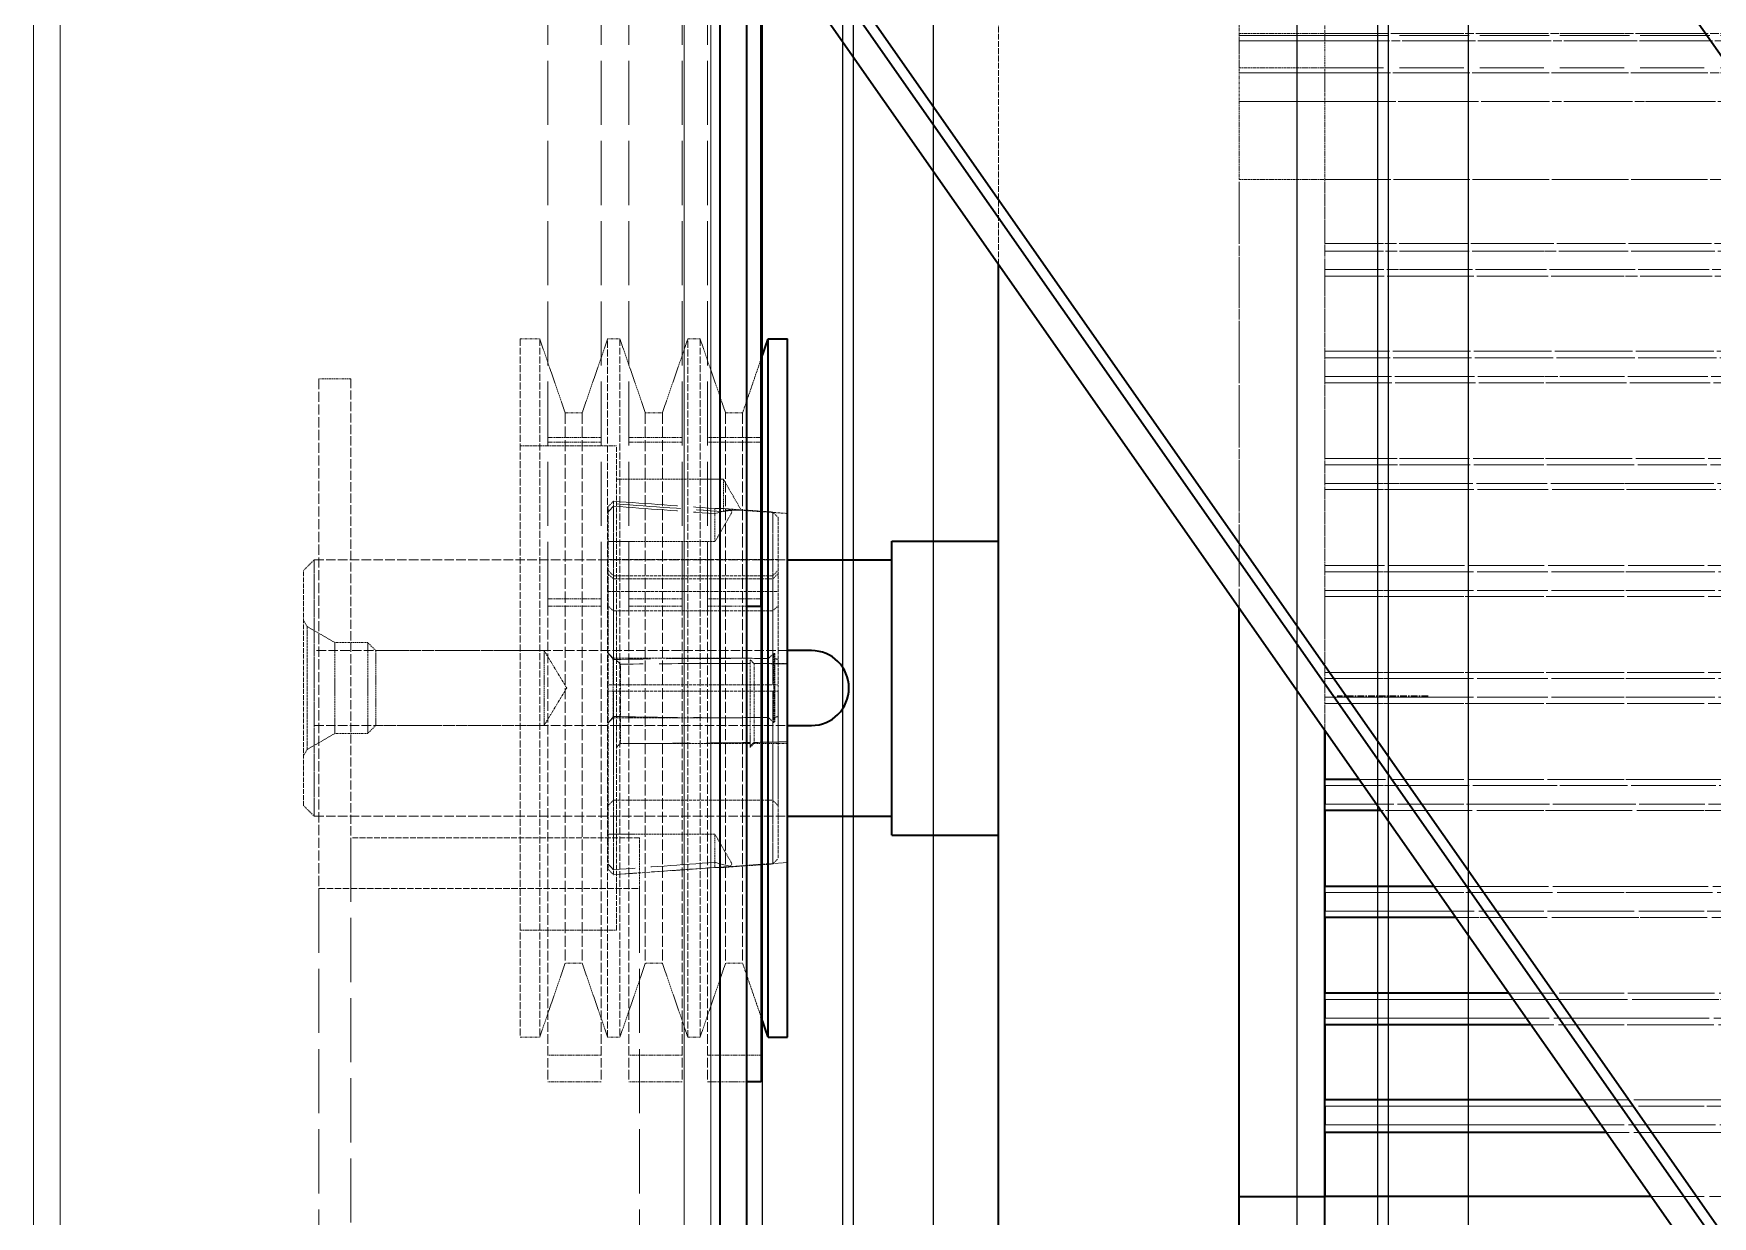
# Model space of a CAD drawing. Header units: millimetres. Extents: x 1723 to 33835, y 1764 to 24472.
# Drawn here: x 14061.2 to 14375.2, y 10493.3 to 10714.5 of the extents above; entities that cross this region are included whole.
import ezdxf

# ---------------------------------------------------------------- set-up
doc = ezdxf.new("R2010")
doc.units = ezdxf.units.MM
doc.linetypes.add('CENTER', pattern=[2, 1.25, -0.25, 0.25, -0.25])
doc.linetypes.add('DASHED', pattern=[15, 12, -3])
doc.layers.add('center', color=1, linetype='CENTER')

# ---------------------------------------------------------------- blocks, each defined once
blk = doc.blocks.new('A$C637D7238')
at = {"color": 7, "linetype": 'DASHED', "lineweight": 13}
for p, q in [((851.65, 2530), (851.65, 10)), ((856.64, 2530), (856.64, 10)), ((973.35, 2530), (973.35, 10)), ((978.35, 2530), (978.35, 10)), ((980, 2530), (980, 10)), ((947.81, 527.87), (947.81, 1137.91)), ((957.81, 527.87), (957.81, 1137.91)), ((962.96, 527.88), (962.96, 1137.91)), ((972.96, 527.88), (972.96, 1137.91)), ((977.71, 527.88), (977.71, 1137.92)), ((1426.91, 260), (985, 891.12)), ((1272.9, 260), (985, 671.17)), ((1270.56, 260), (985, 667.82)), ((1434.15, 634.96), (1093.15, 634.96)), ((1434.15, 634.58), (1093.15, 634.58)), ((1093.15, 634.58), (1434.15, 634.58)), ((1093.15, 633.59), (1434.15, 633.59)), ((1434.15, 628.54), (1093.15, 628.54)), ((1434.15, 628.54), (1093.15, 628.54)), ((1434.15, 627.6), (1093.15, 627.6)), ((1093.15, 622.24), (1434.15, 622.24)), ((1434.15, 607.65), (1093.15, 607.65)), ((1434.15, 595.68), (1093.15, 595.68)), ((1434.15, 594.29), (1093.15, 594.29)), ((1434.15, 590.8), (1093.15, 590.8)), ((1434.15, 589.58), (1093.15, 589.58)), ((1434.15, 575.56), (1093.15, 575.56)), ((1434.15, 574.29), (1093.15, 574.29)), ((1434.15, 570.8), (1093.15, 570.8)), ((1434.15, 569.64), (1093.15, 569.64)), ((1434.15, 555.49), (1093.15, 555.49)), ((1434.15, 554.29), (1093.15, 554.29)), ((1434.15, 550.8), (1093.15, 550.8)), ((1434.15, 549.67), (1093.15, 549.67)), ((1434.15, 535.45), (1093.15, 535.45)), ((1434.15, 534.29), (1093.15, 534.29)), ((1434.15, 530.8), (1093.15, 530.8)), ((1434.15, 529.67), (1093.15, 529.67)), ((1434.15, 515.42), (1093.15, 515.42)), ((1434.15, 514.29), (1093.15, 514.29)), ((1434.15, 510.8), (1093.15, 510.8)), ((1434.15, 509.67), (1093.15, 509.67)), ((1434.15, 495.41), (1093.15, 495.41)), ((1434.15, 494.29), (1093.15, 494.29)), ((1434.15, 490.8), (1093.15, 490.8)), ((1434.15, 489.64), (1093.15, 489.64)), ((911, 484.54), (911, 80)), ((905, 475.01), (905, 80)), ((965, 475.01), (965, 80)), ((1434.15, 475.42), (1093.15, 475.42)), ((1434.15, 474.29), (1093.15, 474.29)), ((1434.15, 470.8), (1093.15, 470.8)), ((1434.15, 469.59), (1093.15, 469.59)), ((1434.15, 455.45), (1093.15, 455.45)), ((1434.15, 454.29), (1093.15, 454.29)), ((1434.15, 450.8), (1093.15, 450.8)), ((1434.15, 449.52), (1093.15, 449.52)), ((1434.15, 435.51), (1093.15, 435.51)), ((1434.15, 434.29), (1093.15, 434.29)), ((1434.15, 430.8), (1093.15, 430.8)), ((1434.15, 429.41), (1093.15, 429.41)), ((1434.15, 417.44), (1093.15, 417.44))]:
    blk.add_line(p, q, dxfattribs=at)
at = {"color": 7, "lineweight": 35}
for p, q in [((980, 2530), (980, 10)), ((985, 2530), (985, 10)), ((1426.91, 260), (985, 891.12)), ((1272.9, 260), (985, 671.17)), ((1270.56, 260), (985, 667.82)), ((1264.45, 260), (985, 659.1))]:
    blk.add_line(p, q, dxfattribs=at)
at = {"color": 7, "lineweight": 13}
for p, q in [((851.65, 2525), (851.65, 15)), ((856.64, 2525), (856.64, 15)), ((973.35, 2525), (973.35, 15)), ((978.35, 2525), (978.35, 15))]:
    blk.add_line(p, q, dxfattribs=at)
at = {"color": 7, "linetype": 'DASHED', "lineweight": 13, "ltscale": 0.056672}
blk.add_line((1077.15, 628.54), (1077.15, 662.54), dxfattribs=at)
at = {"color": 7, "linetype": 'DASHED', "lineweight": 13, "ltscale": 0.048257}
blk.add_line((1093.15, 633.59), (1093.15, 662.54), dxfattribs=at)
at = {"color": 7, "lineweight": 35, "ltscale": 0.212243}
blk.add_line((987.71, 527.88), (987.71, 655.23), dxfattribs=at)
at = {"color": 7, "linetype": 'DASHED', "lineweight": 13, "ltscale": 0.090462}
blk.add_line((1032.15, 591.77), (1032.15, 646.04), dxfattribs=at)
at = {"color": 7, "linetype": 'DASHED', "lineweight": 13, "ltscale": 0.002293}
for p, q in [((1077.15, 634.96), (1077.15, 633.59)), ((1093.15, 633.59), (1093.15, 634.96)), ((1093.15, 634.96), (1093.15, 633.59))]:
    blk.add_line(p, q, dxfattribs=at)
at = {"color": 7, "linetype": 'DASHED', "lineweight": 13, "ltscale": 0.026667}
for p, q in [((1077.15, 634.96), (1093.15, 634.96)), ((1077.15, 634.96), (1093.15, 634.96)), ((1093.15, 634.58), (1077.15, 634.58)), ((1077.15, 634.58), (1093.15, 634.58)), ((1077.15, 633.59), (1093.15, 633.59)), ((1093.15, 633.59), (1077.15, 633.59)), ((1077.15, 628.54), (1093.15, 628.54)), ((1077.15, 628.54), (1093.15, 628.54)), ((1093.15, 627.6), (1077.15, 627.6)), ((1077.15, 627.6), (1093.15, 627.6)), ((1077.15, 622.24), (1093.15, 622.24)), ((1093.15, 622.24), (1077.15, 622.24)), ((1077.15, 607.65), (1093.15, 607.65)), ((1077.15, 607.65), (1093.15, 607.65)), ((1077.15, 417.44), (1093.15, 417.44))]:
    blk.add_line(p, q, dxfattribs=at)
at = {"color": 7, "linetype": 'DASHED', "lineweight": 13, "ltscale": 0.132766}
blk.add_line((1172.81, 634.96), (1093.15, 634.96), dxfattribs=at)
at = {"color": 7, "linetype": 'DASHED', "lineweight": 13, "ltscale": 0.009989}
for p, q in [((1077.15, 633.59), (1077.15, 627.6)), ((1093.15, 633.59), (1093.15, 627.6)), ((1093.15, 633.59), (1093.15, 627.6))]:
    blk.add_line(p, q, dxfattribs=at)
at = {"color": 7, "linetype": 'DASHED', "lineweight": 13, "ltscale": 0.134372}
blk.add_line((1173.77, 633.59), (1093.15, 633.59), dxfattribs=at)
at = {"color": 7, "linetype": 'DASHED', "lineweight": 13, "ltscale": 0.005741}
for p, q in [((1077.15, 627.6), (1077.15, 624.15)), ((1093.15, 624.15), (1093.15, 627.6)), ((1093.15, 627.6), (1093.15, 624.15))]:
    blk.add_line(p, q, dxfattribs=at)
at = {"color": 7, "linetype": 'DASHED', "lineweight": 13, "ltscale": 0.141366}
blk.add_line((1093.15, 627.6), (1177.97, 627.6), dxfattribs=at)
at = {"color": 7, "linetype": 'DASHED', "lineweight": 13, "ltscale": 0.003189}
for p, q in [((1077.15, 624.15), (1077.15, 622.24)), ((1093.15, 622.24), (1093.15, 624.15)), ((1093.15, 624.15), (1093.15, 622.24))]:
    blk.add_line(p, q, dxfattribs=at)
at = {"color": 7, "linetype": 'DASHED', "lineweight": 13, "ltscale": 0.024318}
for p, q in [((1077.15, 607.65), (1077.15, 622.24)), ((1093.15, 607.65), (1093.15, 622.24)), ((1093.15, 607.65), (1093.15, 622.24))]:
    blk.add_line(p, q, dxfattribs=at)
at = {"color": 7, "linetype": 'DASHED', "lineweight": 13, "ltscale": 0.147619}
blk.add_line((1181.72, 622.24), (1093.15, 622.24), dxfattribs=at)
at = {"color": 7, "linetype": 'DASHED', "lineweight": 13, "ltscale": 0.158506}
for p, q in [((1077.15, 512.54), (1077.15, 607.65)), ((1093.15, 512.54), (1093.15, 607.65)), ((1077.15, 417.44), (1077.15, 512.54))]:
    blk.add_line(p, q, dxfattribs=at)
at = {"color": 7, "linetype": 'DASHED', "lineweight": 13, "ltscale": 0.133581}
blk.add_line((1077.15, 527.5), (1077.15, 607.65), dxfattribs=at)
at = {"color": 7, "linetype": 'DASHED', "lineweight": 13, "ltscale": 0.019951}
blk.add_line((1093.15, 607.65), (1093.15, 595.68), dxfattribs=at)
at = {"color": 7, "linetype": 'DASHED', "lineweight": 13, "ltscale": 0.164646}
blk.add_line((1191.94, 607.65), (1093.15, 607.65), dxfattribs=at)
at = {"color": 7, "linetype": 'DASHED', "lineweight": 13, "ltscale": 0.002307}
blk.add_line((1093.15, 594.29), (1093.15, 595.68), dxfattribs=at)
at = {"color": 7, "linetype": 'DASHED', "lineweight": 13, "ltscale": 0.178617}
blk.add_line((1200.32, 595.68), (1093.15, 595.68), dxfattribs=at)
at = {"color": 7, "linetype": 'DASHED', "lineweight": 13, "ltscale": 0.002914}
for p, q in [((1093.15, 594.29), (1093.15, 592.54)), ((1093.15, 592.54), (1093.15, 590.8)), ((1093.15, 574.29), (1093.15, 572.54)), ((1093.15, 572.54), (1093.15, 570.8)), ((1093.15, 554.29), (1093.15, 552.54)), ((1093.15, 552.54), (1093.15, 550.8)), ((1093.15, 534.29), (1093.15, 532.54)), ((1093.15, 532.54), (1093.15, 530.8)), ((1093.15, 514.29), (1093.15, 512.54)), ((1093.15, 512.54), (1093.15, 510.8))]:
    blk.add_line(p, q, dxfattribs=at)
at = {"color": 7, "linetype": 'DASHED', "lineweight": 13, "ltscale": 0.180232}
blk.add_line((1201.29, 594.29), (1093.15, 594.29), dxfattribs=at)
at = {"color": 7, "lineweight": 35, "ltscale": 0.132038}
blk.add_line((1032.15, 512.54), (1032.15, 591.77), dxfattribs=at)
at = {"color": 7, "linetype": 'DASHED', "lineweight": 13, "ltscale": 0.002027}
blk.add_line((1093.15, 589.58), (1093.15, 590.8), dxfattribs=at)
at = {"color": 7, "linetype": 'DASHED', "lineweight": 13, "ltscale": 0.184313}
blk.add_line((1203.74, 590.8), (1093.15, 590.8), dxfattribs=at)
at = {"color": 7, "linetype": 'DASHED', "lineweight": 13, "ltscale": 0.023358}
blk.add_line((1093.15, 589.58), (1093.15, 575.56), dxfattribs=at)
at = {"color": 7, "linetype": 'DASHED', "lineweight": 13, "ltscale": 0.185732}
blk.add_line((1204.59, 589.58), (1093.15, 589.58), dxfattribs=at)
at = {"color": 7, "linetype": 'DASHED', "lineweight": 13, "ltscale": 0.108833}
for p, q in [((942.67, 577.84), (942.67, 512.54)), ((946.32, 577.84), (946.32, 512.54)), ((946.32, 577.84), (946.32, 512.54)), ((959.02, 512.54), (959.02, 577.84)), ((959.02, 512.54), (959.02, 577.84)), ((961.32, 577.84), (961.32, 512.54)), ((961.32, 577.84), (961.32, 512.54)), ((974.02, 512.54), (974.02, 577.84)), ((974.02, 512.54), (974.02, 577.84)), ((976.32, 577.84), (976.32, 512.54)), ((976.32, 577.84), (976.32, 512.54)), ((989.02, 512.54), (989.02, 577.84)), ((942.67, 512.54), (942.67, 447.24)), ((946.32, 512.54), (946.32, 447.24)), ((946.32, 512.54), (946.32, 447.24)), ((959.02, 447.24), (959.02, 512.54)), ((959.02, 447.24), (959.02, 512.54)), ((961.32, 512.54), (961.32, 447.24)), ((961.32, 512.54), (961.32, 447.24)), ((974.02, 447.24), (974.02, 512.54)), ((974.02, 447.24), (974.02, 512.54)), ((976.32, 512.54), (976.32, 447.24)), ((976.32, 512.54), (976.32, 447.24)), ((989.02, 447.24), (989.02, 512.54))]:
    blk.add_line(p, q, dxfattribs=at)
at = {"color": 7, "linetype": 'DASHED', "lineweight": 13, "ltscale": 0.006083}
for p, q in [((942.67, 577.84), (946.32, 577.84)), ((942.67, 447.24), (946.32, 447.24))]:
    blk.add_line(p, q, dxfattribs=at)
at = {"color": 7, "linetype": 'DASHED', "lineweight": 13, "ltscale": 0.024325}
for p, q in [((946.32, 577.84), (951.07, 564.04)), ((954.27, 564.04), (959.02, 577.84)), ((961.32, 577.84), (966.07, 564.04)), ((969.27, 564.04), (974.02, 577.84)), ((976.32, 577.84), (981.07, 564.04)), ((951.07, 461.04), (946.32, 447.24)), ((959.02, 447.24), (954.27, 461.04)), ((966.07, 461.04), (961.32, 447.24)), ((974.02, 447.24), (969.27, 461.04)), ((981.07, 461.04), (976.32, 447.24))]:
    blk.add_line(p, q, dxfattribs=at)
at = {"color": 7, "linetype": 'DASHED', "lineweight": 13, "ltscale": 0.003833}
for p, q in [((959.02, 577.84), (961.32, 577.84)), ((974.02, 577.84), (976.32, 577.84)), ((959.02, 447.24), (961.32, 447.24)), ((974.02, 447.24), (976.32, 447.24))]:
    blk.add_line(p, q, dxfattribs=at)
at = {"color": 7, "lineweight": 35, "ltscale": 0.006689}
blk.add_line((987.71, 574.05), (989.02, 577.84), dxfattribs=at)
at = {"color": 7, "lineweight": 35, "ltscale": 0.108833}
for p, q in [((989.02, 512.54), (989.02, 577.84)), ((992.67, 512.54), (992.67, 577.84)), ((989.02, 447.24), (989.02, 512.54)), ((992.67, 447.24), (992.67, 512.54))]:
    blk.add_line(p, q, dxfattribs=at)
at = {"color": 7, "lineweight": 35, "ltscale": 0.006083}
for p, q in [((989.02, 577.84), (992.67, 577.84)), ((989.02, 447.24), (992.67, 447.24))]:
    blk.add_line(p, q, dxfattribs=at)
at = {"color": 7, "linetype": 'DASHED', "lineweight": 13, "ltscale": 0.002121}
blk.add_line((1093.15, 574.29), (1093.15, 575.56), dxfattribs=at)
at = {"color": 7, "linetype": 'DASHED', "lineweight": 13, "ltscale": 0.202087}
blk.add_line((1214.4, 575.56), (1093.15, 575.56), dxfattribs=at)
at = {"color": 7, "linetype": 'DASHED', "lineweight": 13, "ltscale": 0.017636}
for p, q in [((984.27, 564.04), (987.71, 574.05)), ((987.71, 451.04), (984.27, 461.04))]:
    blk.add_line(p, q, dxfattribs=at)
at = {"color": 7, "linetype": 'DASHED', "lineweight": 13, "ltscale": 0.203572}
blk.add_line((1215.29, 574.29), (1093.15, 574.29), dxfattribs=at)
at = {"color": 7, "linetype": 'DASHED', "lineweight": 13, "ltscale": 0.01}
for p, q in [((911, 570.35), (905, 570.35)), ((911, 570.35), (905, 570.35)), ((908.01, 521.04), (902.81, 524.04)), ((908.01, 504.04), (902.81, 501.04))]:
    blk.add_line(p, q, dxfattribs=at)
at = {"color": 7, "linetype": 'DASHED', "lineweight": 13, "ltscale": 0.158902}
blk.add_line((905, 570.35), (905, 475.01), dxfattribs=at)
at = {"color": 7, "linetype": 'DASHED', "lineweight": 13, "ltscale": 0.143011}
blk.add_line((911, 570.35), (911, 484.54), dxfattribs=at)
at = {"color": 7, "linetype": 'DASHED', "lineweight": 13, "ltscale": 0.001933}
blk.add_line((1093.15, 569.64), (1093.15, 570.8), dxfattribs=at)
at = {"color": 7, "linetype": 'DASHED', "lineweight": 13, "ltscale": 0.207653}
blk.add_line((1217.74, 570.8), (1093.15, 570.8), dxfattribs=at)
at = {"color": 7, "linetype": 'DASHED', "lineweight": 13, "ltscale": 0.023573}
blk.add_line((1093.15, 569.64), (1093.15, 555.49), dxfattribs=at)
at = {"color": 7, "linetype": 'DASHED', "lineweight": 13, "ltscale": 0.209006}
blk.add_line((1218.55, 569.64), (1093.15, 569.64), dxfattribs=at)
at = {"color": 7, "linetype": 'DASHED', "lineweight": 13, "ltscale": 0.171667}
for p, q in [((951.07, 564.04), (951.07, 461.04)), ((951.07, 564.04), (951.07, 461.04)), ((954.27, 564.04), (954.27, 461.04)), ((954.27, 564.04), (954.27, 461.04)), ((966.07, 564.04), (966.07, 461.04)), ((966.07, 564.04), (966.07, 461.04)), ((969.27, 564.04), (969.27, 461.04)), ((969.27, 564.04), (969.27, 461.04)), ((981.07, 564.04), (981.07, 461.04)), ((981.07, 564.04), (981.07, 461.04)), ((984.27, 564.04), (984.27, 461.04)), ((984.27, 564.04), (984.27, 461.04))]:
    blk.add_line(p, q, dxfattribs=at)
at = {"color": 7, "linetype": 'DASHED', "lineweight": 13, "ltscale": 0.005328}
for p, q in [((951.07, 564.04), (954.27, 564.04)), ((966.07, 564.04), (969.27, 564.04)), ((981.07, 564.04), (984.27, 564.04)), ((954.27, 461.04), (951.07, 461.04)), ((969.27, 461.04), (966.07, 461.04)), ((984.27, 461.04), (981.07, 461.04))]:
    blk.add_line(p, q, dxfattribs=at)
at = {"color": 7, "linetype": 'DASHED', "lineweight": 13, "ltscale": 0.016667}
for p, q in [((947.81, 559.38), (957.81, 559.38)), ((962.96, 559.39), (972.96, 559.39)), ((977.71, 559.39), (987.71, 559.39)), ((947.81, 558.54), (957.81, 558.54)), ((962.96, 558.54), (972.96, 558.54)), ((977.71, 558.54), (987.71, 558.54)), ((947.81, 529.24), (957.81, 529.24)), ((947.81, 527.87), (957.81, 527.87)), ((962.96, 529.25), (972.96, 529.25)), ((962.96, 527.88), (972.96, 527.88)), ((977.71, 529.25), (987.71, 529.25)), ((957.81, 443.88), (947.81, 443.88)), ((972.96, 443.88), (962.96, 443.88)), ((987.71, 443.88), (977.71, 443.88)), ((957.81, 438.88), (947.81, 438.88)), ((972.96, 438.88), (962.96, 438.88))]:
    blk.add_line(p, q, dxfattribs=at)
at = {"color": 7, "linetype": 'DASHED', "lineweight": 13, "ltscale": 0.03}
for p, q in [((942.67, 557.84), (960.67, 557.84)), ((942.67, 467.24), (960.67, 467.24))]:
    blk.add_line(p, q, dxfattribs=at)
at = {"color": 7, "linetype": 'DASHED', "lineweight": 13, "ltscale": 0.0755}
for p, q in [((960.67, 512.54), (960.67, 557.84)), ((960.67, 467.24), (960.67, 512.54))]:
    blk.add_line(p, q, dxfattribs=at)
at = {"color": 7, "linetype": 'DASHED', "lineweight": 13, "ltscale": 0.002}
for p, q in [((1093.15, 554.29), (1093.15, 555.49)), ((959.1, 511.94), (959.1, 513.14)), ((990.9, 513.14), (990.9, 511.94))]:
    blk.add_line(p, q, dxfattribs=at)
at = {"color": 7, "linetype": 'DASHED', "lineweight": 13, "ltscale": 0.225512}
blk.add_line((1228.46, 555.49), (1093.15, 555.49), dxfattribs=at)
at = {"color": 7, "linetype": 'DASHED', "lineweight": 13, "ltscale": 0.226913}
blk.add_line((1229.3, 554.29), (1093.15, 554.29), dxfattribs=at)
at = {"color": 7, "linetype": 'DASHED', "lineweight": 13, "ltscale": 0.033333}
for p, q in [((980.67, 551.59), (960.67, 551.59)), ((979.1, 539.92), (959.1, 539.92)), ((979.1, 485.17), (959.1, 485.17))]:
    blk.add_line(p, q, dxfattribs=at)
at = {"color": 7, "linetype": 'DASHED', "lineweight": 13, "ltscale": 0.010099}
blk.add_line((980.67, 545.53), (980.67, 551.59), dxfattribs=at)
blk.add_line((980.67, 545.53), (980.67, 551.59), dxfattribs=at)
at = {"color": 7, "linetype": 'DASHED', "lineweight": 13, "ltscale": 0.011066}
blk.add_line((983.99, 545.84), (980.67, 551.59), dxfattribs=at)
at = {"color": 7, "linetype": 'DASHED', "lineweight": 13, "ltscale": 0.001883}
blk.add_line((1093.15, 549.67), (1093.15, 550.8), dxfattribs=at)
at = {"color": 7, "linetype": 'DASHED', "lineweight": 13, "ltscale": 0.230993}
blk.add_line((1231.75, 550.8), (1093.15, 550.8), dxfattribs=at)
at = {"color": 7, "linetype": 'DASHED', "lineweight": 13, "ltscale": 0.023698}
blk.add_line((1093.15, 549.67), (1093.15, 535.45), dxfattribs=at)
at = {"color": 7, "linetype": 'DASHED', "lineweight": 13, "ltscale": 0.232312}
blk.add_line((1232.54, 549.67), (1093.15, 549.67), dxfattribs=at)
at = {"color": 7, "linetype": 'DASHED', "lineweight": 13, "ltscale": 0.002384}
blk.add_line((959.1, 546.45), (960.1, 547.47), dxfattribs=at)
at = {"color": 7, "linetype": 'DASHED', "lineweight": 13, "ltscale": 0.000920486}
blk.add_line((959.1, 545.9), (959.1, 546.45), dxfattribs=at)
at = {"color": 7, "linetype": 'DASHED', "lineweight": 13, "ltscale": 0.049343}
for p, q in [((960.1, 547.47), (960.1, 517.87)), ((960.1, 507.22), (960.1, 477.61))]:
    blk.add_line(p, q, dxfattribs=at)
at = {"color": 7, "linetype": 'DASHED', "lineweight": 13, "ltscale": 0.055687}
for p, q in [((960.1, 546.56), (960.1, 513.14)), ((960.1, 511.94), (960.1, 478.53))]:
    blk.add_line(p, q, dxfattribs=at)
at = {"color": 7, "linetype": 'DASHED', "lineweight": 13, "ltscale": 0.000669289}
for p, q in [((959.1, 545.5), (959.1, 545.9)), ((959.1, 479.19), (959.1, 479.59))]:
    blk.add_line(p, q, dxfattribs=at)
at = {"color": 7, "linetype": 'DASHED', "lineweight": 13, "ltscale": 0.05392}
for p, q in [((959.1, 545.5), (959.1, 513.14)), ((959.1, 511.94), (959.1, 479.59))]:
    blk.add_line(p, q, dxfattribs=at)
at = {"color": 7, "linetype": 'DASHED', "lineweight": 13, "ltscale": 0.000364494}
for p, q in [((979.1, 545.9), (979.1, 546.12)), ((979.1, 478.97), (979.1, 479.19))]:
    blk.add_line(p, q, dxfattribs=at)
at = {"color": 7, "linetype": 'DASHED', "lineweight": 13, "ltscale": 0.009966}
for p, q in [((979.1, 539.92), (979.1, 545.9)), ((979.1, 479.19), (979.1, 485.17))]:
    blk.add_line(p, q, dxfattribs=at)
at = {"color": 7, "linetype": 'DASHED', "lineweight": 13, "ltscale": 0.010585}
for p, q in [((982.27, 545.42), (979.1, 539.92)), ((982.27, 479.67), (979.1, 485.17))]:
    blk.add_line(p, q, dxfattribs=at)
at = {"color": 7, "linetype": 'DASHED', "lineweight": 13, "ltscale": 0.000365639}
blk.add_line((979.1, 544.94), (979.1, 545.16), dxfattribs=at)
at = {"color": 7, "linetype": 'DASHED', "lineweight": 13, "ltscale": 0.015593}
for p, q in [((989.9, 545.46), (980.56, 546.11)), ((980.56, 478.97), (989.9, 479.63))]:
    blk.add_line(p, q, dxfattribs=at)
at = {"color": 7, "linetype": 'DASHED', "lineweight": 13, "ltscale": 0.000207036}
blk.add_line((981.89, 545.93), (982, 545.89), dxfattribs=at)
at = {"color": 7, "linetype": 'DASHED', "lineweight": 13, "ltscale": 0.00020151}
blk.add_line((982, 545.88), (981.89, 545.85), dxfattribs=at)
at = {"color": 7, "linetype": 'DASHED', "lineweight": 13, "ltscale": 6.3668e-06}
for p, q in [((982, 545.89), (982, 545.88)), ((982, 479.2), (982, 479.2))]:
    blk.add_line(p, q, dxfattribs=at)
at = {"color": 7, "linetype": 'DASHED', "lineweight": 13, "ltscale": 0.000904728}
blk.add_line((982.27, 545.42), (982, 545.89), dxfattribs=at)
at = {"color": 7, "linetype": 'DASHED', "lineweight": 13, "ltscale": 0.000399662}
for p, q in [((983.73, 545.81), (983.97, 545.8)), ((983.97, 545.8), (983.73, 545.81))]:
    blk.add_line(p, q, dxfattribs=at)
at = {"color": 7, "linetype": 'DASHED', "lineweight": 13, "ltscale": 8.43406e-05}
blk.add_line((983.97, 545.8), (983.99, 545.84), dxfattribs=at)
at = {"color": 7, "linetype": 'DASHED', "lineweight": 13, "ltscale": 0.014545}
blk.add_line((992.67, 545.19), (983.97, 545.8), dxfattribs=at)
at = {"color": 7, "linetype": 'DASHED', "lineweight": 13, "ltscale": 0.002357}
for p, q in [((990.9, 544.46), (989.9, 545.46)), ((960.1, 533.54), (959.1, 534.54)), ((990.9, 534.54), (989.9, 533.54)), ((959.1, 490.54), (960.1, 491.54)), ((989.9, 491.54), (990.9, 490.54)), ((989.9, 479.63), (990.9, 480.63))]:
    blk.add_line(p, q, dxfattribs=at)
at = {"color": 7, "linetype": 'DASHED', "lineweight": 13, "ltscale": 0.04436}
for p, q in [((989.9, 545.46), (989.9, 518.84)), ((989.9, 506.24), (989.9, 479.63))]:
    blk.add_line(p, q, dxfattribs=at)
at = {"color": 7, "linetype": 'DASHED', "lineweight": 13, "ltscale": 0.05386}
for p, q in [((989.9, 545.46), (989.9, 513.14)), ((989.9, 511.94), (989.9, 479.63))]:
    blk.add_line(p, q, dxfattribs=at)
at = {"color": 7, "linetype": 'DASHED', "lineweight": 13, "ltscale": 0.052193}
blk.add_line((990.9, 544.46), (990.9, 513.14), dxfattribs=at)
at = {"color": 7, "lineweight": 35, "ltscale": 0.091667}
for p, q in [((1012.15, 485.04), (1012.15, 540.04)), ((1032.15, 485.04), (1032.15, 540.04))]:
    blk.add_line(p, q, dxfattribs=at)
at = {"color": 7, "lineweight": 35, "ltscale": 0.033333}
for p, q in [((1012.15, 540.04), (1032.15, 540.04)), ((1012.15, 485.04), (1032.15, 485.04))]:
    blk.add_line(p, q, dxfattribs=at)
at = {"color": 7, "linetype": 'DASHED', "lineweight": 13, "ltscale": 0.004714}
for p, q in [((902.15, 534.54), (904.15, 536.54)), ((902.15, 490.54), (904.15, 488.54))]:
    blk.add_line(p, q, dxfattribs=at)
at = {"color": 7, "linetype": 'DASHED', "lineweight": 13, "ltscale": 0.073333}
blk.add_line((902.15, 490.54), (902.15, 534.54), dxfattribs=at)
at = {"color": 7, "linetype": 'DASHED', "lineweight": 13, "ltscale": 0.08}
blk.add_line((904.15, 488.54), (904.15, 536.54), dxfattribs=at)
at = {"color": 7, "linetype": 'DASHED', "lineweight": 13, "ltscale": 0.028333}
for p, q in [((904.15, 519.54), (904.15, 536.54)), ((908.01, 504.04), (908.01, 521.04)), ((908.01, 504.04), (908.01, 521.04)), ((914.15, 504.04), (914.15, 521.04)), ((914.15, 504.04), (914.15, 521.04)), ((904.15, 488.54), (904.15, 505.54))]:
    blk.add_line(p, q, dxfattribs=at)
at = {"color": 7, "linetype": 'DASHED', "lineweight": 13, "ltscale": 0.147536}
for p, q in [((904.15, 536.54), (992.67, 536.54)), ((992.67, 519.54), (904.15, 519.54)), ((904.15, 505.54), (992.67, 505.54)), ((904.15, 488.54), (992.67, 488.54))]:
    blk.add_line(p, q, dxfattribs=at)
at = {"color": 7, "linetype": 'DASHED', "lineweight": 13, "ltscale": 0.053}
for p, q in [((990.9, 536.59), (959.1, 536.59)), ((959.1, 530.59), (990.9, 530.59))]:
    blk.add_line(p, q, dxfattribs=at)
at = {"color": 7, "linetype": 'DASHED', "lineweight": 13, "ltscale": 0.002245}
for p, q in [((959.1, 533.87), (960.1, 532.97)), ((989.9, 532.97), (990.9, 533.87))]:
    blk.add_line(p, q, dxfattribs=at)
at = {"color": 7, "lineweight": 35, "ltscale": 0.032464}
for p, q in [((992.67, 536.54), (1012.15, 536.54)), ((992.67, 488.54), (1012.15, 488.54))]:
    blk.add_line(p, q, dxfattribs=at)
at = {"color": 7, "linetype": 'DASHED', "lineweight": 13, "ltscale": 0.248905}
blk.add_line((1242.49, 535.45), (1093.15, 535.45), dxfattribs=at)
at = {"color": 7, "linetype": 'DASHED', "lineweight": 13, "ltscale": 0.001924}
blk.add_line((1093.15, 534.29), (1093.15, 535.45), dxfattribs=at)
at = {"color": 7, "linetype": 'DASHED', "lineweight": 13, "ltscale": 0.231667}
for p, q in [((1232.15, 534.29), (1093.15, 534.29)), ((1232.15, 530.8), (1093.15, 530.8)), ((1232.15, 514.29), (1093.15, 514.29)), ((1232.15, 510.8), (1093.15, 510.8))]:
    blk.add_line(p, q, dxfattribs=at)
at = {"color": 7, "linetype": 'DASHED', "lineweight": 13, "ltscale": 0.000952911}
for p, q in [((960.1, 533.54), (960.1, 532.97)), ((989.9, 533.54), (989.9, 532.97))]:
    blk.add_line(p, q, dxfattribs=at)
at = {"color": 7, "linetype": 'DASHED', "lineweight": 13, "ltscale": 0.034}
for p, q in [((960.1, 533.54), (960.1, 513.14)), ((989.9, 533.54), (989.9, 513.14)), ((960.1, 511.94), (960.1, 491.54)), ((960.1, 511.94), (960.1, 491.54)), ((989.9, 511.94), (989.9, 491.54)), ((989.9, 511.94), (989.9, 491.54))]:
    blk.add_line(p, q, dxfattribs=at)
at = {"color": 7, "linetype": 'DASHED', "lineweight": 13, "ltscale": 0.049667}
for p, q in [((989.9, 533.54), (960.1, 533.54)), ((960.1, 532.97), (989.9, 532.97)), ((989.9, 526.97), (960.1, 526.97)), ((960.1, 513.14), (989.9, 513.14)), ((989.9, 511.94), (960.1, 511.94)), ((960.1, 491.54), (989.9, 491.54))]:
    blk.add_line(p, q, dxfattribs=at)
at = {"color": 7, "linetype": 'DASHED', "lineweight": 13, "ltscale": 0.001868}
blk.add_line((1093.15, 529.67), (1093.15, 530.8), dxfattribs=at)
at = {"color": 7, "linetype": 'DASHED', "lineweight": 13, "ltscale": 0.148324}
for p, q in [((947.81, 527.87), (947.81, 438.88)), ((957.81, 527.87), (957.81, 438.88)), ((977.71, 527.88), (977.71, 438.88))]:
    blk.add_line(p, q, dxfattribs=at)
at = {"color": 7, "linetype": 'DASHED', "lineweight": 13, "ltscale": 0.002244}
for p, q in [((960.1, 526.97), (959.1, 527.87)), ((990.9, 527.87), (989.9, 526.97))]:
    blk.add_line(p, q, dxfattribs=at)
at = {"color": 7, "linetype": 'DASHED', "lineweight": 13, "ltscale": 0.148325}
for p, q in [((962.96, 527.88), (962.96, 438.88)), ((972.96, 527.88), (972.96, 438.88))]:
    blk.add_line(p, q, dxfattribs=at)
at = {"color": 7, "linetype": 'DASHED', "lineweight": 13, "ltscale": 0.012141}
for p, q in [((977.71, 527.88), (985, 527.88)), ((985, 438.88), (977.71, 438.88))]:
    blk.add_line(p, q, dxfattribs=at)
at = {"color": 7, "lineweight": 35, "ltscale": 0.004526}
blk.add_line((985, 527.88), (987.71, 527.88), dxfattribs=at)
at = {"color": 7, "lineweight": 35, "ltscale": 0.148324}
blk.add_line((987.71, 527.88), (987.71, 438.88), dxfattribs=at)
at = {"color": 7, "linetype": 'DASHED', "lineweight": 13, "ltscale": 0.336667}
for p, q in [((1295.15, 529.67), (1093.15, 529.67)), ((1295.15, 515.42), (1093.15, 515.42)), ((1295.15, 509.67), (1093.15, 509.67))]:
    blk.add_line(p, q, dxfattribs=at)
at = {"color": 7, "linetype": 'DASHED', "lineweight": 13, "ltscale": 0.023756}
blk.add_line((1093.15, 529.67), (1093.15, 515.42), dxfattribs=at)
at = {"color": 7, "linetype": 'DASHED', "lineweight": 13, "ltscale": 0.002213}
for p, q in [((902.81, 524.04), (902.15, 525.19)), ((902.81, 501.04), (902.15, 499.89))]:
    blk.add_line(p, q, dxfattribs=at)
at = {"color": 7, "linetype": 'DASHED', "lineweight": 13, "ltscale": 0.023047}
for p, q in [((960.1, 526.97), (960.1, 513.14)), ((989.9, 526.97), (989.9, 513.14))]:
    blk.add_line(p, q, dxfattribs=at)
at = {"color": 7, "lineweight": 35, "ltscale": 0.024925}
blk.add_line((1077.15, 512.54), (1077.15, 527.5), dxfattribs=at)
at = {"color": 7, "linetype": 'DASHED', "lineweight": 13, "ltscale": 0.038333}
blk.add_line((902.81, 501.04), (902.81, 524.04), dxfattribs=at)
blk.add_line((902.81, 501.04), (902.81, 524.04), dxfattribs=at)
at = {"color": 7, "linetype": 'DASHED', "lineweight": 13, "ltscale": 0.023333}
for p, q in [((904.15, 519.54), (904.15, 505.54)), ((915.65, 505.54), (915.65, 519.54)), ((915.65, 505.54), (915.65, 519.54)), ((947.15, 505.54), (947.15, 519.54)), ((947.15, 505.54), (947.15, 519.54))]:
    blk.add_line(p, q, dxfattribs=at)
at = {"color": 7, "linetype": 'DASHED', "lineweight": 13, "ltscale": 0.010233}
for p, q in [((908.01, 521.04), (914.15, 521.04)), ((908.01, 504.04), (914.15, 504.04))]:
    blk.add_line(p, q, dxfattribs=at)
at = {"color": 7, "linetype": 'DASHED', "lineweight": 13, "ltscale": 0.003535}
blk.add_line((915.65, 519.54), (914.15, 521.04), dxfattribs=at)
at = {"color": 7, "linetype": 'DASHED', "lineweight": 13, "ltscale": 0.0525}
for p, q in [((915.65, 519.54), (947.15, 519.54)), ((915.65, 505.54), (947.15, 505.54))]:
    blk.add_line(p, q, dxfattribs=at)
at = {"color": 7, "linetype": 'DASHED', "lineweight": 13, "ltscale": 0.013611}
for q in [(947.15, 519.54), (947.15, 505.54)]:
    blk.add_line((951.36, 512.54), q, dxfattribs=at)
at = {"color": 7, "linetype": 'DASHED', "lineweight": 13, "ltscale": 0.002314}
for p, q in [((960.08, 518.1), (959.1, 519.08)), ((959.1, 506.01), (960.08, 506.99))]:
    blk.add_line(p, q, dxfattribs=at)
at = {"color": 7, "linetype": 'DASHED', "lineweight": 13, "ltscale": 0.001824}
blk.add_line((989.9, 518.84), (989.12, 518.08), dxfattribs=at)
at = {"color": 7, "linetype": 'DASHED', "lineweight": 13, "ltscale": 0.000439064}
blk.add_line((990.1, 519.02), (989.9, 518.84), dxfattribs=at)
at = {"color": 7, "linetype": 'DASHED', "lineweight": 13, "ltscale": 0.000331204}
blk.add_line((990.29, 518.98), (990.1, 519.02), dxfattribs=at)
at = {"color": 7, "linetype": 'DASHED', "lineweight": 13, "ltscale": 0.021573}
blk.add_line((990.1, 519.02), (990.1, 506.07), dxfattribs=at)
at = {"color": 7, "linetype": 'DASHED', "lineweight": 13, "ltscale": 0.02147}
blk.add_line((990.29, 518.98), (990.29, 506.1), dxfattribs=at)
at = {"color": 7, "lineweight": 35, "ltscale": 0.007464}
for p, q in [((997.15, 519.54), (992.67, 519.54)), ((992.67, 505.54), (997.15, 505.54))]:
    blk.add_line(p, q, dxfattribs=at)
at = {"color": 7, "linetype": 'DASHED', "lineweight": 13, "ltscale": 0.000379181}
blk.add_line((960.08, 518.1), (960.08, 517.87), dxfattribs=at)
at = {"color": 7, "linetype": 'DASHED', "lineweight": 13, "ltscale": 0.009261}
for p, q in [((960.08, 518.1), (960.08, 512.54)), ((960.08, 512.54), (960.08, 506.99))]:
    blk.add_line(p, q, dxfattribs=at)
at = {"color": 7, "linetype": 'DASHED', "lineweight": 13, "ltscale": 0.036631}
for p, q in [((960.08, 518.1), (982.06, 518.1)), ((960.08, 506.99), (982.06, 506.99))]:
    blk.add_line(p, q, dxfattribs=at)
at = {"color": 7, "linetype": 'DASHED', "lineweight": 13, "ltscale": 3.17e-05}
for p, q in [((960.1, 517.87), (960.08, 517.87)), ((960.08, 507.21), (960.1, 507.22))]:
    blk.add_line(p, q, dxfattribs=at)
at = {"color": 7, "linetype": 'DASHED', "lineweight": 13, "ltscale": 0.00173}
for p, q in [((960.67, 517.73), (961.4, 516.99)), ((961.4, 516.99), (960.67, 517.73))]:
    blk.add_line(p, q, dxfattribs=at)
at = {"color": 7, "linetype": 'DASHED', "lineweight": 13, "ltscale": 0.013334}
blk.add_line((961.4, 508.99), (961.4, 516.99), dxfattribs=at)
blk.add_line((961.4, 508.99), (961.4, 516.99), dxfattribs=at)
at = {"color": 7, "linetype": 'DASHED', "lineweight": 13, "ltscale": 0.008346}
blk.add_line((985.67, 517.12), (980.66, 517.12), dxfattribs=at)
blk.add_line((985.67, 517.12), (980.66, 517.12), dxfattribs=at)
at = {"color": 7, "linetype": 'DASHED', "lineweight": 13, "ltscale": 0.014858}
blk.add_line((985.67, 508.93), (985.67, 517.84), dxfattribs=at)
at = {"color": 7, "linetype": 'DASHED', "lineweight": 13, "ltscale": 0.001706}
for p, q in [((986.4, 517.12), (985.67, 517.84)), ((986.4, 517.12), (985.67, 517.84)), ((986.4, 502.16), (985.67, 501.44)), ((986.4, 502.16), (985.67, 501.44))]:
    blk.add_line(p, q, dxfattribs=at)
at = {"color": 7, "linetype": 'DASHED', "lineweight": 13, "ltscale": 0.001703}
for p, q in [((986.4, 517.11), (985.67, 517.83)), ((985.67, 517.83), (986.4, 517.11))]:
    blk.add_line(p, q, dxfattribs=at)
at = {"color": 7, "linetype": 'DASHED', "lineweight": 13, "ltscale": 1.39236e-05}
blk.add_line((985.67, 517.11), (985.67, 517.12), dxfattribs=at)
at = {"color": 7, "linetype": 'DASHED', "lineweight": 13, "ltscale": 0.013547}
blk.add_line((986.4, 508.99), (986.4, 517.12), dxfattribs=at)
blk.add_line((986.4, 508.99), (986.4, 517.12), dxfattribs=at)
at = {"color": 7, "linetype": 'DASHED', "lineweight": 13, "ltscale": 0.01046}
for p, q in [((992.67, 517.12), (986.4, 517.12)), ((992.67, 517.12), (986.4, 517.12)), ((992.67, 502.16), (986.4, 502.16)), ((992.67, 502.16), (986.4, 502.16))]:
    blk.add_line(p, q, dxfattribs=at)
at = {"color": 7, "linetype": 'DASHED', "lineweight": 13, "ltscale": 0.009224}
for p, q in [((989.12, 512.54), (989.12, 518.08)), ((989.12, 507.01), (989.12, 512.54))]:
    blk.add_line(p, q, dxfattribs=at)
at = {"color": 7, "linetype": 'DASHED', "lineweight": 13, "ltscale": 0.001881}
for p, q in [((1093.15, 514.29), (1093.15, 515.42)), ((1093.15, 509.67), (1093.15, 510.8))]:
    blk.add_line(p, q, dxfattribs=at)
at = {"color": 7, "linetype": 'DASHED', "lineweight": 13, "ltscale": 0.001667}
for p, q in [((959.1, 513.14), (960.1, 513.14)), ((960.1, 511.94), (959.1, 511.94)), ((989.9, 513.14), (990.9, 513.14)), ((990.9, 511.94), (989.9, 511.94))]:
    blk.add_line(p, q, dxfattribs=at)
at = {"color": 7, "linetype": 'DASHED', "lineweight": 13, "ltscale": 0.035667}
blk.add_line((990.9, 511.94), (990.9, 490.54), dxfattribs=at)
at = {"color": 7, "linetype": 'DASHED', "lineweight": 13, "ltscale": 0.052194}
blk.add_line((990.9, 511.94), (990.9, 480.63), dxfattribs=at)
at = {"color": 7, "lineweight": 35, "ltscale": 0.2225}
blk.add_line((1032.15, 379.04), (1032.15, 512.54), dxfattribs=at)
at = {"color": 7, "lineweight": 35, "ltscale": 0.158506}
blk.add_line((1077.15, 417.44), (1077.15, 512.54), dxfattribs=at)
at = {"color": 7, "linetype": 'DASHED', "lineweight": 13, "ltscale": 0.01316}
blk.add_line((1093.15, 504.65), (1093.15, 512.54), dxfattribs=at)
at = {"color": 7, "linetype": 'DASHED', "lineweight": 13, "ltscale": 0.011374}
blk.add_line((961.4, 502.17), (961.4, 508.99), dxfattribs=at)
blk.add_line((961.4, 502.17), (961.4, 508.99), dxfattribs=at)
at = {"color": 7, "linetype": 'DASHED', "lineweight": 13, "ltscale": 0.012476}
blk.add_line((985.67, 501.44), (985.67, 508.93), dxfattribs=at)
at = {"color": 7, "linetype": 'DASHED', "lineweight": 13, "ltscale": 0.011375}
blk.add_line((986.4, 502.16), (986.4, 508.99), dxfattribs=at)
blk.add_line((986.4, 502.16), (986.4, 508.99), dxfattribs=at)
at = {"color": 7, "linetype": 'DASHED', "lineweight": 13, "ltscale": 0.008363}
blk.add_line((1093.15, 509.67), (1093.15, 504.65), dxfattribs=at)
at = {"color": 7, "linetype": 'DASHED', "lineweight": 13, "ltscale": 0.00037899}
blk.add_line((960.08, 507.21), (960.08, 506.99), dxfattribs=at)
at = {"color": 7, "linetype": 'DASHED', "lineweight": 13, "ltscale": 0.001825}
blk.add_line((989.12, 507.01), (989.9, 506.24), dxfattribs=at)
at = {"color": 7, "linetype": 'DASHED', "lineweight": 13, "ltscale": 0.000438836}
blk.add_line((989.9, 506.24), (990.1, 506.07), dxfattribs=at)
at = {"color": 7, "linetype": 'DASHED', "lineweight": 13, "ltscale": 0.000331233}
blk.add_line((990.1, 506.07), (990.29, 506.1), dxfattribs=at)
at = {"color": 7, "linetype": 'DASHED', "lineweight": 13, "ltscale": 0.003536}
blk.add_line((915.65, 505.54), (914.15, 504.04), dxfattribs=at)
at = {"color": 7, "lineweight": 35, "ltscale": 0.145346}
blk.add_line((1093.15, 417.44), (1093.15, 504.65), dxfattribs=at)
at = {"color": 7, "lineweight": 35, "ltscale": 0.015393}
blk.add_line((1093.15, 504.65), (1093.15, 495.41), dxfattribs=at)
at = {"color": 7, "linetype": 'DASHED', "lineweight": 13, "ltscale": 0.000940853}
blk.add_line((960.67, 501.44), (961.07, 501.84), dxfattribs=at)
at = {"color": 7, "linetype": 'DASHED', "lineweight": 13, "ltscale": 0.000941325}
blk.add_line((961.07, 501.84), (960.67, 501.44), dxfattribs=at)
at = {"color": 7, "linetype": 'DASHED', "lineweight": 13, "ltscale": 0.000941527}
blk.add_line((961.07, 501.84), (960.67, 501.44), dxfattribs=at)
at = {"color": 7, "linetype": 'DASHED', "lineweight": 13, "ltscale": 0.000942134}
blk.add_line((961.07, 501.84), (960.67, 501.44), dxfattribs=at)
at = {"color": 7, "linetype": 'DASHED', "lineweight": 13, "ltscale": 0.000764645}
blk.add_line((961.07, 501.84), (961.4, 502.17), dxfattribs=at)
at = {"color": 7, "linetype": 'DASHED', "lineweight": 13, "ltscale": 0.000764038}
blk.add_line((961.4, 502.17), (961.07, 501.84), dxfattribs=at)
at = {"color": 7, "linetype": 'DASHED', "lineweight": 13, "ltscale": 0.001804}
blk.add_line((961.4, 502.17), (962.48, 502.17), dxfattribs=at)
at = {"color": 7, "linetype": 'DASHED', "lineweight": 13, "ltscale": 0.001808}
blk.add_line((962.48, 502.16), (961.4, 502.17), dxfattribs=at)
at = {"color": 7, "linetype": 'DASHED', "lineweight": 13, "ltscale": 0.038653}
blk.add_line((985.67, 502.16), (962.48, 502.16), dxfattribs=at)
blk.add_line((985.67, 502.16), (962.48, 502.16), dxfattribs=at)
at = {"color": 7, "linetype": 'DASHED', "lineweight": 13, "ltscale": 0.001679}
for p, q in [((986.4, 502.36), (985.67, 501.66)), ((985.67, 501.66), (986.4, 502.36))]:
    blk.add_line(p, q, dxfattribs=at)
at = {"color": 7, "lineweight": 35, "ltscale": 0.001868}
blk.add_line((1093.15, 494.29), (1093.15, 495.41), dxfattribs=at)
at = {"color": 7, "lineweight": 35, "ltscale": 0.010778}
blk.add_line((1099.62, 495.41), (1093.15, 495.41), dxfattribs=at)
at = {"color": 7, "lineweight": 35, "ltscale": 0.002914}
for p, q in [((1093.15, 494.29), (1093.15, 492.54)), ((1093.15, 492.54), (1093.15, 490.8)), ((1093.15, 474.29), (1093.15, 472.54)), ((1093.15, 472.54), (1093.15, 470.8)), ((1093.15, 454.29), (1093.15, 452.54)), ((1093.15, 452.54), (1093.15, 450.8)), ((1093.15, 434.29), (1093.15, 432.54)), ((1093.15, 432.54), (1093.15, 430.8))]:
    blk.add_line(p, q, dxfattribs=at)
at = {"color": 7, "lineweight": 13, "ltscale": 0.012086}
blk.add_line((1100.4, 494.29), (1093.15, 494.29), dxfattribs=at)
at = {"color": 7, "linetype": 'DASHED', "lineweight": 13, "ltscale": 0.325888}
blk.add_line((1295.15, 495.41), (1099.62, 495.41), dxfattribs=at)
at = {"color": 7, "linetype": 'DASHED', "lineweight": 13, "ltscale": 0.219581}
blk.add_line((1232.15, 494.29), (1100.4, 494.29), dxfattribs=at)
at = {"color": 7, "lineweight": 35, "ltscale": 0.001924}
blk.add_line((1093.15, 489.64), (1093.15, 490.8), dxfattribs=at)
at = {"color": 7, "lineweight": 13, "ltscale": 0.016166}
blk.add_line((1102.85, 490.8), (1093.15, 490.8), dxfattribs=at)
at = {"color": 7, "linetype": 'DASHED', "lineweight": 13, "ltscale": 0.2155}
blk.add_line((1232.15, 490.8), (1102.85, 490.8), dxfattribs=at)
at = {"color": 7, "lineweight": 35, "ltscale": 0.023698}
blk.add_line((1093.15, 489.64), (1093.15, 475.42), dxfattribs=at)
at = {"color": 7, "lineweight": 35, "ltscale": 0.017514}
blk.add_line((1103.66, 489.64), (1093.15, 489.64), dxfattribs=at)
at = {"color": 7, "linetype": 'DASHED', "lineweight": 13, "ltscale": 0.284847}
for p, q in [((1274.57, 489.64), (1103.66, 489.64)), ((1284.52, 475.42), (1113.61, 475.42)), ((1285.31, 474.29), (1114.41, 474.29)), ((1287.76, 470.8), (1116.85, 470.8)), ((1288.6, 469.59), (1117.69, 469.59)), ((1298.51, 455.45), (1127.6, 455.45)), ((1299.32, 454.29), (1128.41, 454.29)), ((1301.77, 450.8), (1130.86, 450.8)), ((1302.66, 449.52), (1131.75, 449.52)), ((1312.47, 435.51), (1141.56, 435.51)), ((1313.32, 434.29), (1142.41, 434.29)), ((1315.77, 430.8), (1144.86, 430.8)), ((1316.74, 429.41), (1145.83, 429.41))]:
    blk.add_line(p, q, dxfattribs=at)
at = {"color": 7, "linetype": 'DASHED', "lineweight": 13, "ltscale": 0.09}
blk.add_line((965, 484.54), (911, 484.54), dxfattribs=at)
blk.add_line((965, 484.54), (911, 484.54), dxfattribs=at)
at = {"color": 7, "linetype": 'DASHED', "lineweight": 13, "ltscale": 0.01589}
blk.add_line((965, 475.01), (965, 484.54), dxfattribs=at)
at = {"color": 7, "linetype": 'DASHED', "lineweight": 13, "ltscale": 0.000920296}
blk.add_line((959.1, 478.64), (959.1, 479.19), dxfattribs=at)
at = {"color": 7, "linetype": 'DASHED', "lineweight": 13, "ltscale": 0.002385}
blk.add_line((960.1, 477.61), (959.1, 478.64), dxfattribs=at)
at = {"color": 7, "linetype": 'DASHED', "lineweight": 13, "ltscale": 0.053464}
blk.add_line((960.67, 477.66), (992.67, 479.9), dxfattribs=at)
at = {"color": 7, "linetype": 'DASHED', "lineweight": 13, "ltscale": 0.000365829}
blk.add_line((979.1, 479.93), (979.1, 480.15), dxfattribs=at)
at = {"color": 7, "linetype": 'DASHED', "lineweight": 13, "ltscale": 0.000205447}
blk.add_line((981.89, 479.24), (982, 479.2), dxfattribs=at)
at = {"color": 7, "linetype": 'DASHED', "lineweight": 13, "ltscale": 0.000202948}
blk.add_line((982, 479.2), (981.89, 479.16), dxfattribs=at)
at = {"color": 7, "linetype": 'DASHED', "lineweight": 13, "ltscale": 0.000904563}
blk.add_line((982.27, 479.67), (982, 479.2), dxfattribs=at)
at = {"color": 7, "linetype": 'DASHED', "lineweight": 13, "ltscale": 0.1}
blk.add_line((905, 475.01), (965, 475.01), dxfattribs=at)
blk.add_line((905, 475.01), (965, 475.01), dxfattribs=at)
at = {"color": 7, "lineweight": 35, "ltscale": 0.001883}
blk.add_line((1093.15, 474.29), (1093.15, 475.42), dxfattribs=at)
at = {"color": 7, "lineweight": 35, "ltscale": 0.034108}
blk.add_line((1113.61, 475.42), (1093.15, 475.42), dxfattribs=at)
at = {"color": 7, "lineweight": 13, "ltscale": 0.035426}
blk.add_line((1114.41, 474.29), (1093.15, 474.29), dxfattribs=at)
at = {"color": 7, "lineweight": 35, "ltscale": 0.002001}
blk.add_line((1093.15, 469.59), (1093.15, 470.8), dxfattribs=at)
at = {"color": 7, "lineweight": 13, "ltscale": 0.039507}
blk.add_line((1116.85, 470.8), (1093.15, 470.8), dxfattribs=at)
at = {"color": 7, "lineweight": 35, "ltscale": 0.023572}
blk.add_line((1093.15, 469.59), (1093.15, 455.45), dxfattribs=at)
at = {"color": 7, "lineweight": 35, "ltscale": 0.040908}
blk.add_line((1117.69, 469.59), (1093.15, 469.59), dxfattribs=at)
at = {"color": 7, "lineweight": 35, "ltscale": 0.001933}
blk.add_line((1093.15, 454.29), (1093.15, 455.45), dxfattribs=at)
at = {"color": 7, "lineweight": 35, "ltscale": 0.057413}
blk.add_line((1127.6, 455.45), (1093.15, 455.45), dxfattribs=at)
at = {"color": 7, "lineweight": 13, "ltscale": 0.058766}
blk.add_line((1128.41, 454.29), (1093.15, 454.29), dxfattribs=at)
at = {"color": 7, "lineweight": 35, "ltscale": 0.00669}
blk.add_line((989.02, 447.24), (987.71, 451.04), dxfattribs=at)
at = {"color": 7, "lineweight": 35, "ltscale": 0.002121}
blk.add_line((1093.15, 449.52), (1093.15, 450.8), dxfattribs=at)
at = {"color": 7, "lineweight": 13, "ltscale": 0.062847}
blk.add_line((1130.86, 450.8), (1093.15, 450.8), dxfattribs=at)
at = {"color": 7, "lineweight": 35, "ltscale": 0.023357}
blk.add_line((1093.15, 449.52), (1093.15, 435.51), dxfattribs=at)
at = {"color": 7, "lineweight": 35, "ltscale": 0.064332}
blk.add_line((1131.75, 449.52), (1093.15, 449.52), dxfattribs=at)
at = {"color": 7, "lineweight": 35, "ltscale": 0.004525}
blk.add_line((987.71, 438.88), (985, 438.88), dxfattribs=at)
at = {"color": 7, "lineweight": 35, "ltscale": 0.002027}
blk.add_line((1093.15, 434.29), (1093.15, 435.51), dxfattribs=at)
at = {"color": 7, "lineweight": 35, "ltscale": 0.080687}
blk.add_line((1141.56, 435.51), (1093.15, 435.51), dxfattribs=at)
at = {"color": 7, "lineweight": 13, "ltscale": 0.082107}
blk.add_line((1142.41, 434.29), (1093.15, 434.29), dxfattribs=at)
at = {"color": 7, "lineweight": 35, "ltscale": 0.002307}
blk.add_line((1093.15, 429.41), (1093.15, 430.8), dxfattribs=at)
at = {"color": 7, "lineweight": 13, "ltscale": 0.086187}
blk.add_line((1144.86, 430.8), (1093.15, 430.8), dxfattribs=at)
at = {"color": 7, "lineweight": 35, "ltscale": 0.019951}
blk.add_line((1093.15, 429.41), (1093.15, 417.44), dxfattribs=at)
at = {"color": 7, "lineweight": 35, "ltscale": 0.087803}
blk.add_line((1145.83, 429.41), (1093.15, 429.41), dxfattribs=at)
at = {"color": 7, "lineweight": 35, "ltscale": 0.024318}
for p, q in [((1077.15, 402.85), (1077.15, 417.44)), ((1093.15, 402.85), (1093.15, 417.44)), ((1093.15, 402.85), (1093.15, 417.44))]:
    blk.add_line(p, q, dxfattribs=at)
at = {"color": 7, "lineweight": 35, "ltscale": 0.026667}
blk.add_line((1077.15, 417.44), (1093.15, 417.44), dxfattribs=at)
at = {"color": 7, "lineweight": 35, "ltscale": 0.101773}
blk.add_line((1154.21, 417.44), (1093.15, 417.44), dxfattribs=at)
at = {"color": 7, "linetype": 'DASHED', "lineweight": 13, "ltscale": 0.329894}
blk.add_line((1352.15, 417.44), (1154.21, 417.44), dxfattribs=at)
at = {"color": 7, "linetype": 'DASHED', "lineweight": 13}
for points in [[(981.89, 545.85), (981.58, 545.8), (981.2, 545.74), (980.42, 545.57), (979.62, 545.34), (979.1, 545.16)], [(980.56, 546.11), (981.26, 546.04), (981.66, 545.98), (981.89, 545.93)], [(979.1, 479.93), (979.82, 479.69), (980.76, 479.44), (981.37, 479.32), (981.89, 479.24)], [(981.89, 479.16), (981.57, 479.09), (980.99, 479.01), (980.56, 478.97)]]:
    blk.add_lwpolyline(points, dxfattribs=at)
for centre, radius, start, end in [((913.79, 589.25), 62.99, 316.0005, 317.326), ((2215.92, 17999.74), 17497.39, 265.884242, 265.946616), ((1281.79, 4790.41), 4256.03, 265.66512, 265.92159), ((1463.7, 7414.14), 6885.57, 265.810463, 265.97731), ((1462.34, 7395.21), 6866.59, 265.810312, 265.977625), ((979.8, 535.21), 10.92, 86.0073, 93.7085), ((983.23, 534.42), 11.41, 91.2605, 102.9819), ((983.24, 534.41), 11.42, 91.2651, 102.9775), ((983.21, 534.69), 11.14, 87.3662, 91.1878), ((983.21, 534), 11.82, 87.4811, 91.0809), ((950.51, 511.03), 11.76, 35.5552, 43.111), ((981.53, -473.2), 991.29, 89.96963, 91.23881), ((980.45, -907.27), 1424.39, 89.99102, 90.76635), ((980.47, -910.01), 1427.13, 89.99221, 90.76583), ((980.65, -996.05), 1513.17, 89.81003, 89.99964), ((980.68, -1013.04), 1530.15, 89.81321, 90.0005), ((982.05, -618.46), 1136.56, 89.6437, 89.99967), ((980.57, -1019.86), 1536.98, 89.54886, 89.78284), ((980.57, -1019.22), 1536.34, 89.54883, 89.7829), ((989.26, 511.97), 6.14, 74.4866, 80.2623), ((950.58, 514), 11.68, 316.8728, 324.4817), ((981.53, 1498.33), 991.35, 268.76121, 270.03085), ((982.05, 1643.55), 1136.56, 270.00079, 270.3563), ((989.26, 513.12), 6.14, 279.7377, 285.5134), ((960.96, 2101.98), 1599.82, 270.91092, 271.13573), ((960.96, 2101.98), 1599.82, 270.91092, 271.13573), ((962.16, 2009.54), 1507.38, 270.01225, 270.89389), ((962.16, 2009), 1506.83, 270.01218, 270.89407), ((913.79, 435.84), 62.99, 42.674, 43.9995), ((1282.66, -3777.09), 4267.83, 94.07878, 94.33454), ((2215.66, -16971.02), 17493.75, 94.053397, 94.115784), ((979.8, 489.87), 10.92, 266.2913, 273.9929)]:
    blk.add_arc(centre, radius, start, end, dxfattribs=at)
at = {"color": 7, "lineweight": 35}
blk.add_arc((997.15, 512.54), 7, 270, 90, dxfattribs=at)
blk = doc.blocks.new('A$C7585302F')
for p, q in [((1085, 9.5), (1085, 2715.5)), ((1100, 9.5), (1100, 2715.5)), ((1100, 9.5), (1100, 2715.5))]:
    blk.add_line(p, q)
blk = doc.blocks.new('A$C30E44EA2')
for p, q in [((0, 9.5), (0, 2715.5)), ((0, 9.5), (0, 2715.5)), ((15, 9.5), (15, 2715.5))]:
    blk.add_line(p, q)
blk = doc.blocks.new('A$C1AFF22E1')
for p, q in [((9.5, 2966), (9.5, 0)), ((24.5, 2966), (24.5, 0))]:
    blk.add_line(p, q)
blk = doc.blocks.new('A$C7FE17281')
for p, q in [((1100, 2966), (1100, 0)), ((1085, 0), (1085, 2935.83))]:
    blk.add_line(p, q)
at = {"layer": 'center'}
blk.add_line((1109.5, 753), (1092.5, 753), dxfattribs=at)
blk = doc.blocks.new('1')
at = {"color": 2}
for name, p in [('A$C7FE17281', (13212.57, 9837.58)), ('A$C1AFF22E1', (14305.07, 9837.58))]:
    blk.add_blockref(name, p, dxfattribs=at)
at = {"color": 7}
for name, p in [('A$C7585302F', (13112.57, 10064.08)), ('A$C30E44EA2', (14214.57, 10064.08)), ('A$C637D7238', (13209.57, 10079.58))]:
    blk.add_blockref(name, p, dxfattribs=at)

msp = doc.modelspace()

# ---------------------------------------------------------------- block references
msp.add_blockref('1', (0, 0))

doc.saveas('drawing.dxf')
